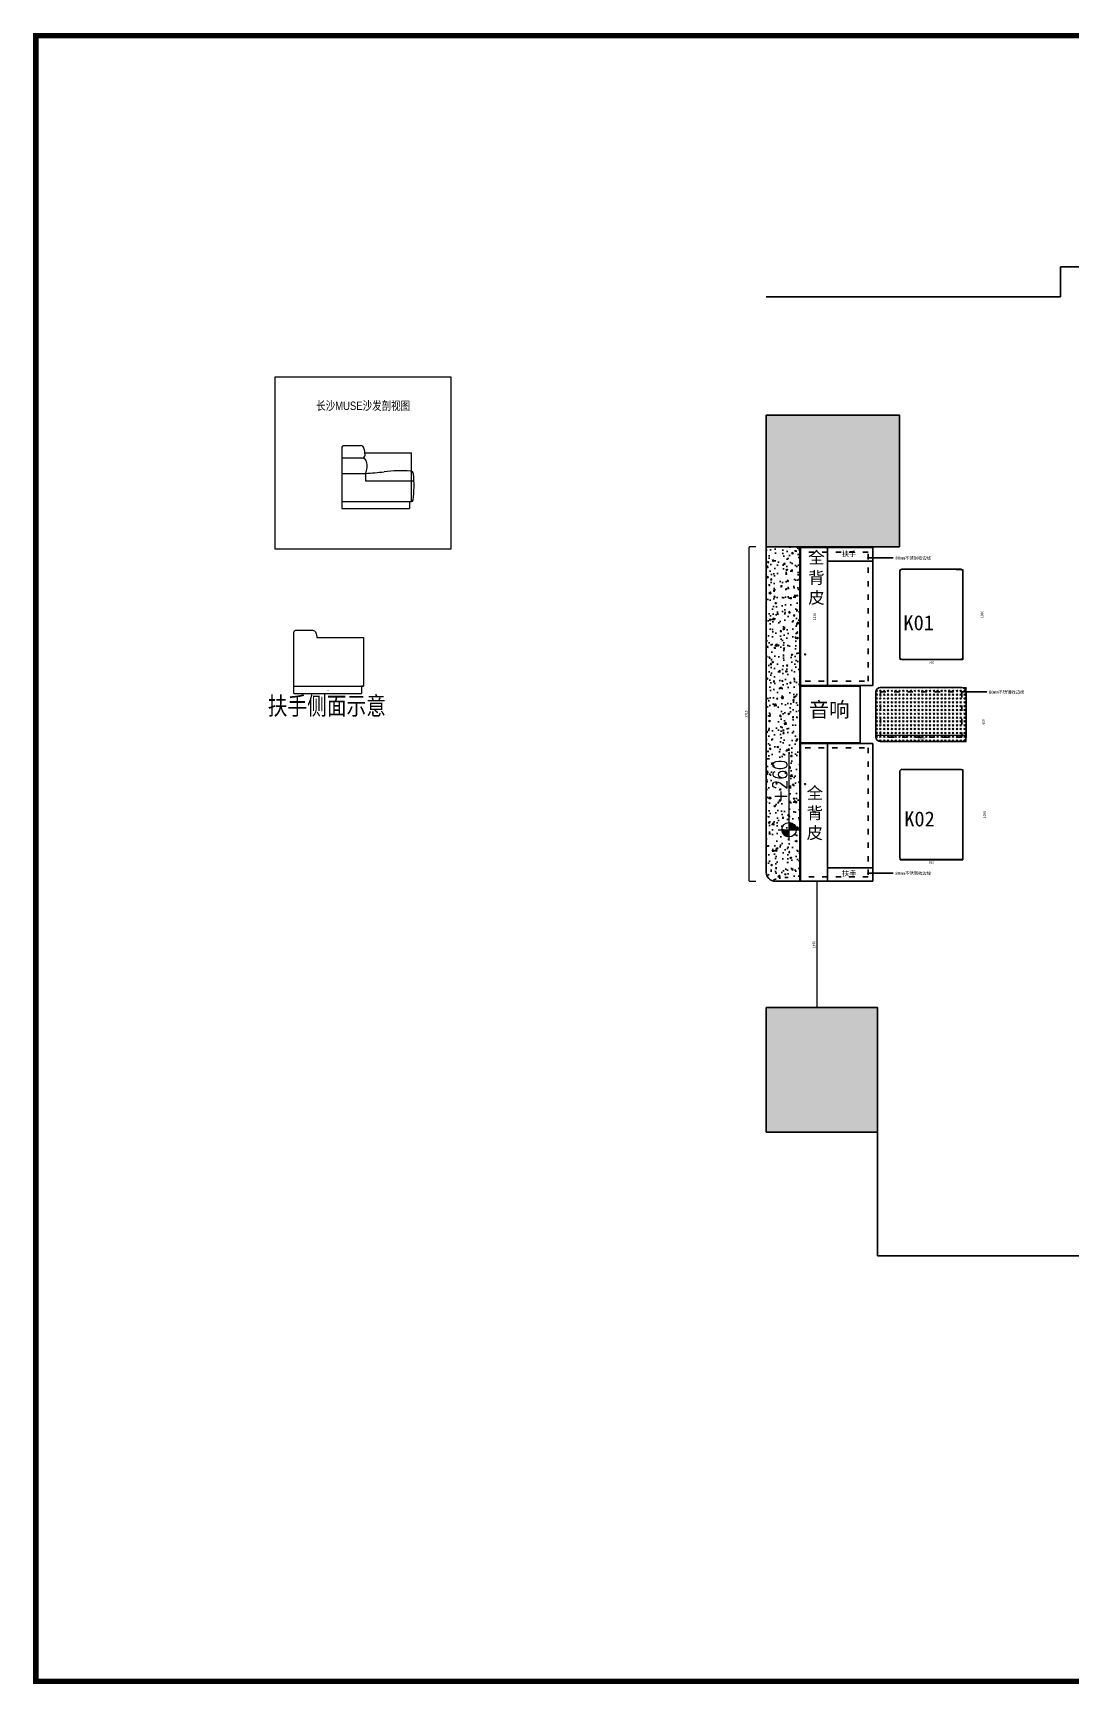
# Model space of a CAD drawing. Header units: millimetres. Extents: x 1211946 to 1266258, y -418433 to -400124.
# Drawn here: x 1211946 to 1223450, y -418433 to -400124 of the extents above; entities that cross this region are included whole.
import ezdxf
from ezdxf.enums import TextEntityAlignment as Align

# ---------------------------------------------------------------- set-up
doc = ezdxf.new("R2010")
doc.units = ezdxf.units.MM
doc.header["$LTSCALE"] = 5
doc.header["$PDMODE"] = 35
doc.header["$PDSIZE"] = 3
doc.linetypes.add('ACAD_ISO03W100', pattern=[30, 12, -18])
for name, color, linetype in [('B', 3, 'Continuous'), ('图框', 4, 'Continuous'), ('标注', 7, 'Continuous')]:
    doc.layers.add(name, color=color, linetype=linetype)
doc.layers.add('线型', color=3, linetype='Continuous', lineweight=50)
doc.styles.add('-宋体', font='arial.ttf', dxfattribs={"width": 0.8})
doc.styles.add('DIM_FONT', font='SIMPLEX.shx', dxfattribs={"width": 0.8, "bigfont": 'gbcbig.shx'})
doc.styles.get("Standard").update_dxf_attribs({"font": 'txt.shx', "bigfont": 'gbcbig.shx'})
doc.styles.add('宋体平面', font='', dxfattribs={"width": 0.8, "height": 30})
doc.styles.get('宋体平面').set_extended_font_data('NSimSun')
doc.dimstyles.new('02.HY-D30', dxfattribs={"dimscale": 30, "dimtxt": 30, "dimasz": 0.3, "dimexe": 0, "dimexo": 0.2, "dimgap": 0.6, "dimtad": 2, "dimdec": 1, "dimzin": 11, "dimdsep": 46, "dimtxsty": '宋体平面', "dimblk": 'DOT', "dimcen": 1.5, "dimdle": 1, "dimclrd": 8, "dimclre": 8, "dimclrt": 7, "dimazin": 0, "dimtp": 10, "dimtm": 10, "dimtfac": 1, "dimtdec": 1, "dimtix": 1, "dimtmove": 2, "dimatfit": 3, "dimldrblk": 'DOT', "dimfxl": 0, "dimtolj": 1, "dimtzin": 0, "dimlwe": 25, "dimarcsym": 0})

# ---------------------------------------------------------------- blocks, each defined once
blk = doc.blocks.new('_Dot')
at = {"color": 0, "linetype": 'ByBlock', "lineweight": -2}
blk.add_line((-0.5, 0), (-1, 0), dxfattribs=at)
at = {"color": 0, "linetype": 'ByBlock', "const_width": 0.5}
blk.add_lwpolyline([(-0.25, 0, 1), (0.25, 0, 1)], format="xyb", close=True, dxfattribs=at)
blk = doc.blocks.new('*D5')
at = {"layer": 'Defpoints', "color": 0, "transparency": 16777216}
for p in [(1220853, -409532), (1220633, -410932), (1220853, -410932)]:
    blk.add_point(p, dxfattribs=at)
at = {"layer": '线型', "color": 8, "lineweight": 25, "transparency": 16777216}
for p, q in [((1220708, -409532), (1220633, -409532)), ((1220708, -410932), (1220633, -410932))]:
    blk.add_line(p, q, dxfattribs=at)
at = {"layer": '线型', "color": 8, "lineweight": -2, "transparency": 16777216}
blk.add_line((1220633, -409541), (1220633, -410923), dxfattribs=at)
at = {"layer": '线型', "color": 8, "lineweight": -2, "transparency": 16777216, "xscale": 9, "yscale": 9, "zscale": 9}
for p, rotation in [((1220633, -409532), 90), ((1220633, -410932), 270)]:
    blk.add_blockref('_Dot', p, dxfattribs=dict(at, rotation=rotation))
at = {"layer": '线型', "color": 7, "lineweight": 30, "transparency": 16777216, "insert": (1220600, -410232), "char_height": 30, "attachment_point": 5, "rotation": 90, "style": '宋体平面'}
blk.add_mtext('\\A1;1400', dxfattribs=at)
blk = doc.blocks.new('*D9')
at = {"layer": 'Defpoints', "color": 0, "transparency": 16777216}
for p in [(1222091, -408292), (1222253, -408292), (1222091, -409292)]:
    blk.add_point(p, dxfattribs=at)
at = {"layer": '线型', "color": 8, "lineweight": 25, "transparency": 16777216}
for p, q in [((1222178, -408292), (1222253, -408292)), ((1222178, -409292), (1222253, -409292))]:
    blk.add_line(p, q, dxfattribs=at)
at = {"layer": '线型', "color": 8, "lineweight": -2, "transparency": 16777216}
blk.add_line((1222253, -409283), (1222253, -408301), dxfattribs=at)
at = {"layer": '线型', "color": 8, "lineweight": -2, "transparency": 16777216, "xscale": 9, "yscale": 9, "zscale": 9}
for p, rotation in [((1222253, -408292), 90), ((1222253, -409292), 270)]:
    blk.add_blockref('_Dot', p, dxfattribs=dict(at, rotation=rotation))
at = {"layer": '线型', "color": 7, "lineweight": 30, "transparency": 16777216, "insert": (1222492, -408792), "char_height": 30, "attachment_point": 5, "rotation": 90, "style": '宋体平面'}
blk.add_mtext('\\A1;1000', dxfattribs=at)
blk = doc.blocks.new('*D10')
at = {"layer": 'Defpoints', "color": 0, "transparency": 16777216}
for p in [(1221553, -409146), (1222253, -409146), (1222253, -409292)]:
    blk.add_point(p, dxfattribs=at)
at = {"layer": '线型', "color": 8, "lineweight": 25, "transparency": 16777216}
for p, q in [((1221553, -409217), (1221553, -409292)), ((1222253, -409217), (1222253, -409292))]:
    blk.add_line(p, q, dxfattribs=at)
at = {"layer": '线型', "color": 8, "lineweight": -2, "transparency": 16777216}
blk.add_line((1221562, -409292), (1222244, -409292), dxfattribs=at)
at = {"layer": '线型', "color": 8, "lineweight": -2, "transparency": 16777216, "xscale": 9, "yscale": 9, "zscale": 9, "rotation": 180}
blk.add_blockref('_Dot', (1221553, -409292), dxfattribs=at)
at = {"layer": '线型', "color": 8, "lineweight": -2, "transparency": 16777216, "xscale": 9, "yscale": 9, "zscale": 9}
blk.add_blockref('_Dot', (1222253, -409292), dxfattribs=at)
at = {"layer": '线型', "color": 7, "lineweight": 30, "transparency": 16777216, "insert": (1221903, -409325), "char_height": 30, "attachment_point": 5, "style": '宋体平面'}
blk.add_mtext('\\A1;700', dxfattribs=at)
blk = doc.blocks.new('*D11')
at = {"layer": 'Defpoints', "color": 0, "transparency": 16777216}
for p in [(1222091, -406072), (1222253, -406072), (1222091, -407072)]:
    blk.add_point(p, dxfattribs=at)
at = {"layer": '线型', "color": 8, "lineweight": 25, "transparency": 16777216}
for p, q in [((1222178, -406072), (1222253, -406072)), ((1222178, -407072), (1222253, -407072))]:
    blk.add_line(p, q, dxfattribs=at)
at = {"layer": '线型', "color": 8, "lineweight": -2, "transparency": 16777216}
blk.add_line((1222253, -407063), (1222253, -406081), dxfattribs=at)
at = {"layer": '线型', "color": 8, "lineweight": -2, "transparency": 16777216, "xscale": 9, "yscale": 9, "zscale": 9}
for p, rotation in [((1222253, -406072), 90), ((1222253, -407072), 270)]:
    blk.add_blockref('_Dot', p, dxfattribs=dict(at, rotation=rotation))
at = {"layer": '线型', "color": 7, "lineweight": 30, "transparency": 16777216, "insert": (1222464, -406572), "char_height": 30, "attachment_point": 5, "rotation": 90, "style": '宋体平面'}
blk.add_mtext('\\A1;1000', dxfattribs=at)
blk = doc.blocks.new('*D12')
at = {"layer": 'Defpoints', "color": 0, "transparency": 16777216}
for p in [(1221553, -407047), (1221553, -407072), (1222253, -407047)]:
    blk.add_point(p, dxfattribs=at)
at = {"layer": '线型', "color": 8, "lineweight": 25, "transparency": 16777216}
for p, q in [((1221553, -407053), (1221553, -407072)), ((1222253, -407053), (1222253, -407072))]:
    blk.add_line(p, q, dxfattribs=at)
at = {"layer": '线型', "color": 8, "lineweight": -2, "transparency": 16777216}
blk.add_line((1222244, -407072), (1221562, -407072), dxfattribs=at)
at = {"layer": '线型', "color": 8, "lineweight": -2, "transparency": 16777216, "xscale": 9, "yscale": 9, "zscale": 9, "rotation": 180}
blk.add_blockref('_Dot', (1221553, -407072), dxfattribs=at)
at = {"layer": '线型', "color": 8, "lineweight": -2, "transparency": 16777216, "xscale": 9, "yscale": 9, "zscale": 9}
blk.add_blockref('_Dot', (1222253, -407072), dxfattribs=at)
at = {"layer": '线型', "color": 7, "lineweight": 30, "transparency": 16777216, "insert": (1221903, -407105), "char_height": 30, "attachment_point": 5, "style": '宋体平面'}
blk.add_mtext('\\A1;700', dxfattribs=at)
blk = doc.blocks.new('*D15')
at = {"layer": 'Defpoints', "color": 0, "transparency": 16777216}
for p in [(1220443, -408002), (1220453, -408002), (1220453, -409532)]:
    blk.add_point(p, dxfattribs=at)
at = {"layer": '线型', "color": 8, "lineweight": 25, "transparency": 16777216}
for p, q in [((1220447, -408002), (1220443, -408002)), ((1220447, -409532), (1220443, -409532))]:
    blk.add_line(p, q, dxfattribs=at)
at = {"layer": '线型', "color": 8, "lineweight": -2, "transparency": 16777216}
blk.add_line((1220443, -409523), (1220443, -408011), dxfattribs=at)
at = {"layer": '线型', "color": 8, "lineweight": -2, "transparency": 16777216, "xscale": 9, "yscale": 9, "zscale": 9}
for p, rotation in [((1220443, -408002), 90), ((1220443, -409532), 270)]:
    blk.add_blockref('_Dot', p, dxfattribs=dict(at, rotation=rotation))
at = {"layer": '线型', "color": 7, "lineweight": 30, "transparency": 16777216, "insert": (1220609, -408767), "char_height": 30, "attachment_point": 5, "rotation": 90, "style": '宋体平面'}
blk.add_mtext('\\A1;1530', dxfattribs=at)
blk = doc.blocks.new('*D16')
at = {"layer": 'Defpoints', "color": 0, "transparency": 16777216}
for p in [(1220443, -405832), (1220453, -405832), (1220453, -407362)]:
    blk.add_point(p, dxfattribs=at)
at = {"layer": '线型', "color": 8, "lineweight": 25, "transparency": 16777216}
for p, q in [((1220447, -405832), (1220443, -405832)), ((1220447, -407362), (1220443, -407362))]:
    blk.add_line(p, q, dxfattribs=at)
at = {"layer": '线型', "color": 8, "lineweight": -2, "transparency": 16777216}
blk.add_line((1220443, -407353), (1220443, -405841), dxfattribs=at)
at = {"layer": '线型', "color": 8, "lineweight": -2, "transparency": 16777216, "xscale": 9, "yscale": 9, "zscale": 9}
for p, rotation in [((1220443, -405832), 90), ((1220443, -407362), 270)]:
    blk.add_blockref('_Dot', p, dxfattribs=dict(at, rotation=rotation))
at = {"layer": '线型', "color": 7, "lineweight": 30, "transparency": 16777216, "insert": (1220610, -406597), "char_height": 30, "attachment_point": 5, "rotation": 90, "style": '宋体平面'}
blk.add_mtext('\\A1;1530', dxfattribs=at)
blk = doc.blocks.new('A$C401A666B')
h = blk.add_hatch()
h.set_pattern_fill('_USER', color=256, scale=0.15, angle=45, style=0, pattern_type=0)
h.set_pattern_definition([(45, (0, 0), (-0.106066, 0.106066), [])])
h.paths.add_polyline_path([(0, 2, 0.414214), (-2, 0), (0, 0)])
h.paths.add_polyline_path([(2, 0), (0, 0), (0, -2, 0.414214)])
for p, q in [((-3, 0), (21.51, 0)), ((0, 3), (0, -3))]:
    blk.add_line(p, q)
blk.add_circle((0, 0), 2)
at = {"color": 70, "linetype": 'ByBlock', "style": 'DIM_FONT', "width": 0.7}
blk.add_attdef('高度', text='', height=3, dxfattribs=at).set_placement((14.5, 0.5), align=Align.RIGHT)
blk = doc.blocks.new('*D19')
at = {"layer": 'Defpoints', "color": 0, "transparency": 16777216}
for p in [(1219883, -405822), (1220173, -405822), (1220173, -409532)]:
    blk.add_point(p, dxfattribs=at)
at = {"layer": '线型', "color": 8, "lineweight": 25, "transparency": 16777216}
for p, q in [((1219958, -405822), (1219883, -405822)), ((1219958, -409532), (1219883, -409532))]:
    blk.add_line(p, q, dxfattribs=at)
at = {"layer": '线型', "color": 8, "lineweight": -2, "transparency": 16777216}
blk.add_line((1219883, -409523), (1219883, -405831), dxfattribs=at)
at = {"layer": '线型', "color": 8, "lineweight": -2, "transparency": 16777216, "xscale": 9, "yscale": 9, "zscale": 9}
for p, rotation in [((1219883, -405822), 90), ((1219883, -409532), 270)]:
    blk.add_blockref('_Dot', p, dxfattribs=dict(at, rotation=rotation))
at = {"layer": '线型', "color": 7, "lineweight": 30, "transparency": 16777216, "insert": (1219850, -407677), "char_height": 30, "attachment_point": 5, "rotation": 90, "style": '宋体平面'}
blk.add_mtext('\\A1;3710', dxfattribs=at)
blk = doc.blocks.new('*D26')
at = {"layer": 'Defpoints', "color": 0, "transparency": 16777216}
for p in [(1221288, -407872), (1222288, -407872), (1222288, -407911)]:
    blk.add_point(p, dxfattribs=at)
at = {"layer": '线型', "color": 8, "lineweight": 25, "transparency": 16777216}
for p, q in [((1221288, -407878), (1221288, -407911)), ((1222288, -407878), (1222288, -407911))]:
    blk.add_line(p, q, dxfattribs=at)
at = {"layer": '线型', "color": 8, "lineweight": -2, "transparency": 16777216}
blk.add_line((1221297, -407911), (1222279, -407911), dxfattribs=at)
at = {"layer": '线型', "color": 8, "lineweight": -2, "transparency": 16777216, "xscale": 9, "yscale": 9, "zscale": 9, "rotation": 180}
blk.add_blockref('_Dot', (1221288, -407911), dxfattribs=at)
at = {"layer": '线型', "color": 8, "lineweight": -2, "transparency": 16777216, "xscale": 9, "yscale": 9, "zscale": 9}
blk.add_blockref('_Dot', (1222288, -407911), dxfattribs=at)
at = {"layer": '线型', "color": 7, "lineweight": 30, "transparency": 16777216, "insert": (1221788, -407944), "char_height": 30, "attachment_point": 5, "style": '宋体平面'}
blk.add_mtext('\\A1;1000', dxfattribs=at)
blk = doc.blocks.new('*D27')
at = {"layer": 'Defpoints', "color": 0, "transparency": 16777216}
for p in [(1222238, -407382), (1222288, -407382), (1222238, -407982)]:
    blk.add_point(p, dxfattribs=at)
at = {"layer": '线型', "color": 8, "lineweight": 25, "transparency": 16777216}
for p, q in [((1222244, -407382), (1222288, -407382)), ((1222244, -407982), (1222288, -407982))]:
    blk.add_line(p, q, dxfattribs=at)
at = {"layer": '线型', "color": 8, "lineweight": -2, "transparency": 16777216}
blk.add_line((1222288, -407973), (1222288, -407391), dxfattribs=at)
at = {"layer": '线型', "color": 8, "lineweight": -2, "transparency": 16777216, "xscale": 9, "yscale": 9, "zscale": 9}
for p, rotation in [((1222288, -407382), 90), ((1222288, -407982), 270)]:
    blk.add_blockref('_Dot', p, dxfattribs=dict(at, rotation=rotation))
at = {"layer": '线型', "color": 7, "lineweight": 30, "transparency": 16777216, "insert": (1222479, -407763), "char_height": 30, "attachment_point": 5, "rotation": 90, "style": '宋体平面'}
blk.add_mtext('\\A1;600', dxfattribs=at)

msp = doc.modelspace()

# ---------------------------------------------------------------- hatches: boundary and pattern name
at = {"layer": '线型', "lineweight": 30}
h = msp.add_hatch(color=0, dxfattribs=at)
h.dxf.hatch_style = 1
h.paths.add_polyline_path([(1220072.76, -405821.52), (1221547.76, -405821.52), (1221547.76, -404361.52), (1220072.76, -404361.52)])
h = msp.add_hatch(dxfattribs=at)
h.set_pattern_fill('AR-CONC', color=256)
h.paths.add_polyline_path([(1220072.76, -409431.52, 0.41421356), (1220172.76, -409531.52), (1220442.76, -409531.52), (1220442.76, -405821.52), (1220072.76, -405821.52)])
h = msp.add_hatch(color=7, dxfattribs=at)
h.dxf.hatch_style = 1
edge = h.paths.add_edge_path()
edge.add_arc((1221202.76, -405944.56), 5, 0, 360)
h = msp.add_hatch(color=7, dxfattribs=at)
h.dxf.hatch_style = 1
edge = h.paths.add_edge_path()
edge.add_arc((1220502.76, -407015.2), 5, 0, 360)
h = msp.add_hatch(dxfattribs=at)
h.set_pattern_fill('GOST_GLASS', color=4, scale=5)
h.set_pattern_definition([(45, (-35214.572, -50), (42.4264069, -4e-15), [25, -35]), (45, (-35203.965, -50), (42.4264069, -4e-15), [10, -50]), (45, (-35214.572, -39.393), (42.4264069, -4e-15), [10, -50])])
h.paths.add_polyline_path([(1221338.37, -407381.52, 0.41421356), (1221288.37, -407431.52), (1221288.37, -407931.52, 0.41421356), (1221338.37, -407981.52), (1222238.37, -407981.52, 0.41421356), (1222288.37, -407931.52), (1222288.37, -407431.52, 0.41421356), (1222238.37, -407381.52)])
h = msp.add_hatch(color=7, dxfattribs=at)
h.dxf.hatch_style = 1
edge = h.paths.add_edge_path()
edge.add_arc((1222238.37, -407431.52), 5, 0, 360)
h = msp.add_hatch(color=7, dxfattribs=at)
h.dxf.hatch_style = 1
edge = h.paths.add_edge_path()
edge.add_arc((1220502.76, -408453.18), 5, 0, 360)
h = msp.add_hatch(color=7, dxfattribs=at)
h.dxf.hatch_style = 1
edge = h.paths.add_edge_path()
edge.add_arc((1221202.76, -409440.3), 5, 0, 360)
h = msp.add_hatch(color=0, dxfattribs=at)
h.dxf.hatch_style = 1
h.paths.add_polyline_path([(1220072.76, -412313.52), (1221305.76, -412313.52), (1221305.76, -410931.52), (1220072.76, -410931.52)])

# ---------------------------------------------------------------- linework, layer by layer
for p, q in [((1215368.89, -404718.66), (1215368.89, -405398.66)), ((1215388.89, -404698.66), (1215575.64, -404698.66)), ((1215624.27, -404778.66), (1216142.24, -404778.66)), ((1216142.24, -405318.66), (1216142.24, -404778.66)), ((1215594.18, -404838.66), (1215368.89, -404838.66)), ((1215368.89, -405008.66), (1215631.25, -405008.66)), ((1215631.25, -405008.66), (1215631.25, -405088.66)), ((1215631.25, -405088.66), (1216167.48, -405088.66)), ((1215368.89, -405318.66), (1216142.24, -405318.66)), ((1216118.89, -405318.66), (1216118.89, -405398.66)), ((1215368.89, -405398.66), (1216118.89, -405398.66)), ((1214836.12, -407367.97), (1215609.46, -407367.97)), ((1214836.12, -407447.97), (1215586.12, -407447.97))]:
    msp.add_line(p, q)
msp.add_lwpolyline([(1214631.03, -403936.7), (1216576.66, -403936.7), (1216576.66, -405847.7), (1214631.03, -405847.7)], close=True)
msp.add_lwpolyline([(1214836.12, -407447.97), (1214836.12, -406767.97, -0.41421356), (1214856.12, -406747.97), (1215042.86, -406747.97, -0.32718018), (1215081.01, -406775.92, -0.05362181), (1215091.49, -406827.97), (1215609.46, -406827.97), (1215609.46, -407367.97), (1215586.12, -407367.97), (1215586.12, -407447.97)], format="xyb")
for centre, radius, start, end in [((1215388.89, -404718.66), 20, 90, 180), ((1215575.64, -404738.66), 40, 17.531704, 90), ((1215590.3, -404803.66), 35, 270, 359.391329), ((1215377.05, -404801.4), 248.26, 359.391329, 17.531704), ((1215594.18, -404888.66), 50, 13.708005, 90), ((1215442.18, -404925.74), 206.45, 336.317227, 13.708005), ((1215175.73, -398683.09), 6341.96, 274.118864, 275.998096), ((1216027.63, -406487.2), 1508.78, 86.174995, 97.203778), ((1216126.22, -405016.71), 35, 6.86352, 86.626443), ((1215063.49, -405144.63), 1105.4, 351.613695, 6.86352), ((1216142.24, -405303.66), 15, 270, 351.613695)]:
    msp.add_arc(centre, radius, start, end)
at = {"layer": '图框', "color": 7, "const_width": 60.66}
msp.add_lwpolyline([(1211975.99, -418402.87), (1237957.65, -418402.87), (1237957.65, -400154.53), (1211975.99, -400154.53)], close=True, dxfattribs=at)
at = {"layer": '线型', "color": 2, "lineweight": 30}
for p, q in [((1223333.66, -402718.52), (1227980.76, -402718.52)), ((1223333.66, -403051.52), (1223333.66, -402718.52)), ((1220072.76, -403051.52), (1223333.66, -403051.52)), ((1221305.76, -412313.52), (1221305.76, -413683.52)), ((1229368.76, -413683.52), (1221305.76, -413683.52))]:
    msp.add_line(p, q, dxfattribs=at)
at = {"layer": '线型', "color": 3, "lineweight": 30}
for p, q in [((1220072.76, -405821.52), (1220072.76, -409431.52)), ((1220442.76, -405821.52), (1220442.76, -409531.52)), ((1220172.76, -409531.52), (1220442.76, -409531.52))]:
    msp.add_line(p, q, dxfattribs=at)
at = {"layer": '线型', "color": 4, "lineweight": 30}
for p, q in [((1220452.76, -405831.52), (1220452.76, -407361.52)), ((1220452.76, -405831.52), (1221252.76, -405831.52)), ((1220752.76, -405831.52), (1220752.76, -407361.52)), ((1221252.76, -405831.52), (1221252.76, -407361.52)), ((1220752.76, -405981.52), (1221252.76, -405981.52)), ((1220452.76, -407361.52), (1221252.76, -407361.52)), ((1220452.76, -408001.52), (1221252.76, -408001.52)), ((1220452.76, -408001.52), (1220452.76, -409531.52)), ((1220752.76, -408001.52), (1220752.76, -409531.52)), ((1221252.76, -408001.52), (1221252.76, -409531.52)), ((1220752.76, -409381.52), (1221252.76, -409381.52)), ((1220452.76, -409531.52), (1221252.76, -409531.52))]:
    msp.add_line(p, q, dxfattribs=at)
at = {"layer": '线型', "color": 0, "lineweight": 30}
for p, q in [((1221202.76, -405944.56), (1221480.57, -405944.56)), ((1220452.76, -407366.52), (1220452.76, -407996.52)), ((1220452.76, -407366.52), (1221112.76, -407366.52)), ((1221112.76, -407366.52), (1221112.76, -407996.52)), ((1222238.37, -407431.52), (1222516.18, -407431.52)), ((1220452.76, -407996.52), (1221112.76, -407996.52)), ((1221202.76, -409440.3), (1221480.57, -409440.3))]:
    msp.add_line(p, q, dxfattribs=at)
at = {"layer": '线型', "color": 5, "lineweight": 30}
for p, q in [((1221577.76, -406071.52), (1222227.76, -406071.52)), ((1221552.76, -406096.52), (1221552.76, -407046.52)), ((1222252.76, -406096.52), (1222252.76, -407046.52)), ((1221577.76, -407071.52), (1222227.76, -407071.52)), ((1221552.76, -408316.52), (1221552.76, -409266.52)), ((1221577.76, -408291.52), (1222227.76, -408291.52)), ((1222252.76, -408316.52), (1222252.76, -409266.52)), ((1221577.76, -409291.52), (1222227.76, -409291.52))]:
    msp.add_line(p, q, dxfattribs=at)
at = {"layer": '线型', "color": 0, "lineweight": 30}
for points in [[(1221547.76, -405821.52), (1221547.76, -404361.52), (1220072.76, -404361.52), (1220072.76, -405821.52)], [(1221305.76, -412313.52), (1221305.76, -410931.52), (1220072.76, -410931.52), (1220072.76, -412313.52)]]:
    msp.add_lwpolyline(points, close=True, dxfattribs=at)
at = {"layer": '线型', "color": 0, "linetype": 'ACAD_ISO03W100', "lineweight": 30}
for points in [[(1220502.76, -407311.52), (1221202.76, -407311.52), (1221202.76, -405881.52), (1220502.76, -405881.52)], [(1220502.76, -408051.52), (1221202.76, -408051.52), (1221202.76, -409481.52), (1220502.76, -409481.52)]]:
    msp.add_lwpolyline(points, dxfattribs=at)
at = {"layer": '线型', "color": 4, "lineweight": 30}
msp.add_lwpolyline([(1221288.37, -407931.52), (1221288.37, -407431.52, -0.41421356), (1221338.37, -407381.52), (1222238.37, -407381.52, -0.41421356), (1222288.37, -407431.52), (1222288.37, -407931.52, -0.41421356), (1222238.37, -407981.52), (1221338.37, -407981.52, -0.41421356)], format="xyb", close=True, dxfattribs=at)
at = {"layer": '线型', "color": 0, "linetype": 'ACAD_ISO03W100', "lineweight": 30}
msp.add_lwpolyline([(1221338.37, -407931.52), (1221338.37, -407431.52), (1222238.37, -407431.52), (1222238.37, -407931.52)], close=True, dxfattribs=at)
at = {"layer": '线型', "color": 0, "lineweight": 30}
for centre in [(1221202.76, -405944.56), (1220502.76, -407015.2), (1222238.37, -407431.52), (1220502.76, -408453.18), (1221202.76, -409440.3)]:
    msp.add_circle(centre, 5, dxfattribs=at)
at = {"layer": '线型', "color": 5, "lineweight": 30}
for centre, start, end in [((1221577.76, -406096.52), 90, 180), ((1222227.76, -406096.52), 0, 90), ((1221577.76, -407046.52), 180, 270), ((1222227.76, -407046.52), 270, 0), ((1221577.76, -408316.52), 90, 180), ((1222227.76, -408316.52), 0, 90), ((1221577.76, -409266.52), 180, 270), ((1222227.76, -409266.52), 270, 0)]:
    msp.add_arc(centre, 25, start, end, dxfattribs=at)
at = {"layer": '线型', "color": 3, "lineweight": 30}
msp.add_arc((1220172.76, -409431.52), 100, 180, 270, dxfattribs=at)

# ---------------------------------------------------------------- block references
at = {"layer": 'B'}
ref = msp.add_blockref('A$C401A666B', (1220324.98, -408959.4), dxfattribs=dict(at, xscale=40, yscale=40, zscale=40, rotation=90))
ref.add_attrib('高度', '+260', dxfattribs={"layer": '0', "color": 1, "linetype": 'ByBlock', "height": 160, "rotation": 90, "style": 'DIM_FONT', "width": 0.8}).set_placement((1220304.98, -408186.2), align=Align.RIGHT)

# ---------------------------------------------------------------- texts
at = {"style": '-宋体', "width": 0.8}
msp.add_text('长沙MUSE沙发剖视图', height=94.081, dxfattribs=at).set_placement((1215083.72, -404304.97))
at = {"attachment_point": 1, "style": '宋体平面'}
for s, insert, char_height in [('扶手侧面示意', (1214547.75, -407485.47), 200), ('不锈钢', (1215193.29, -407411.31), 10)]:
    msp.add_mtext(s, dxfattribs=dict(at, insert=insert, char_height=char_height))
at = {"layer": '标注', "attachment_point": 1}
for s, insert, char_height, width in [('{\\fNSimSun|b0|i0|c134|p49;\\C0;全背皮}', (1220538.01, -405875.74), 132.9043, 249.4787), ('{\\fNSimSun|b0|i0|c134|p49;\\C1;扶手}', (1220909.82, -405872.47), 56.9827, 212.1607), ('{\\fNSimSun|b0|i0|c134|p49;\\C1;80mm不锈钢收边线}', (1221503.31, -405929.62), 34.1896, 408.8964), ('{\\fNSimSun|b0|i0|c134|p49;\\C1;K01}', (1221592.52, -406581.35), 166.1304, 435.0583), ('{\\fNSimSun|b0|i0|c134|p49;\\C1;音响}', (1220543.37, -407544.55), 166.1304, 435.0583), ('{\\fNSimSun|b0|i0|c134|p49;\\C1;80mm不锈钢收边线}', (1222538.92, -407416.58), 34.1896, 408.8964), ('{\\fNSimSun|b0|i0|c134|p49;\\C0;全背皮}', (1220520.2, -408485.34), 132.9043, 249.4787), ('{\\fNSimSun|b0|i0|c134|p49;\\C1;K02}', (1221601.56, -408756.86), 166.1304, 435.0583), ('{\\fNSimSun|b0|i0|c134|p49;\\C1;扶手}', (1220912.97, -409415.87), 56.9827, 212.1607), ('{\\fNSimSun|b0|i0|c134|p49;\\C1;80mm不锈钢收边线}', (1221503.31, -409425.36), 34.1896, 408.8964)]:
    msp.add_mtext(s, dxfattribs=dict(at, insert=insert, char_height=char_height, width=width))

# ---------------------------------------------------------------- dimensions: what is measured, and where the dimension line sits
at = {"layer": '线型', "color": 0, "lineweight": 30}
for p1, p2, distance, picture, middle in [((1220172.76, -409531.52), (1220172.76, -405821.52), 289.57, '*D19', (1219850.19, -407676.52)), ((1222252.76, -407046.52), (1221552.76, -407046.52), 25, '*D12', (1221902.76, -407104.52)), ((1221288.37, -407871.74), (1222288.37, -407871.74), -39.58, '*D26', (1221788.37, -407944.32)), ((1221552.76, -409146.24), (1222252.76, -409146.24), -145.28, '*D10', (1221902.76, -409324.52)), ((1220852.76, -409531.52), (1220852.76, -410931.52), -220.13, '*D5', (1220599.64, -410231.52))]:
    dim = msp.add_aligned_dim(p1=p1, p2=p2, distance=distance, dimstyle='02.HY-D30', override={"dimtxt": 10, "dimzin": 8, "dimfxl": 2.5, "dimfxlon": 1}, dxfattribs=at)
    dim.commit()
    dim.dimension.update_dxf_attribs({"geometry": picture, "text_midpoint": middle})
for base, p1, p2, picture, middle in [((1220442.76, -405831.52), (1220452.76, -407361.52), (1220452.76, -405831.52), '*D16', (1220610.32, -406596.52)), ((1222252.76, -406071.52), (1222090.76, -407071.52), (1222090.76, -406071.52), '*D11', (1222463.93, -406571.52)), ((1222288.37, -407381.52), (1222238.37, -407981.52), (1222238.37, -407381.52), '*D27', (1222478.7, -407763.39)), ((1220442.76, -408001.52), (1220452.76, -409531.52), (1220452.76, -408001.52), '*D15', (1220608.88, -408766.52)), ((1222252.76, -408291.52), (1222090.76, -409291.52), (1222090.76, -408291.52), '*D9', (1222492.11, -408791.52))]:
    dim = msp.add_linear_dim(base=base, p1=p1, p2=p2, angle=90, dimstyle='02.HY-D30', override={"dimtxt": 10, "dimzin": 8, "dimfxl": 2.5, "dimfxlon": 1}, dxfattribs=at)
    dim.commit()
    dim.dimension.update_dxf_attribs({"geometry": picture, "text_midpoint": middle, "dimtype": 161})

doc.saveas('drawing.dxf')
